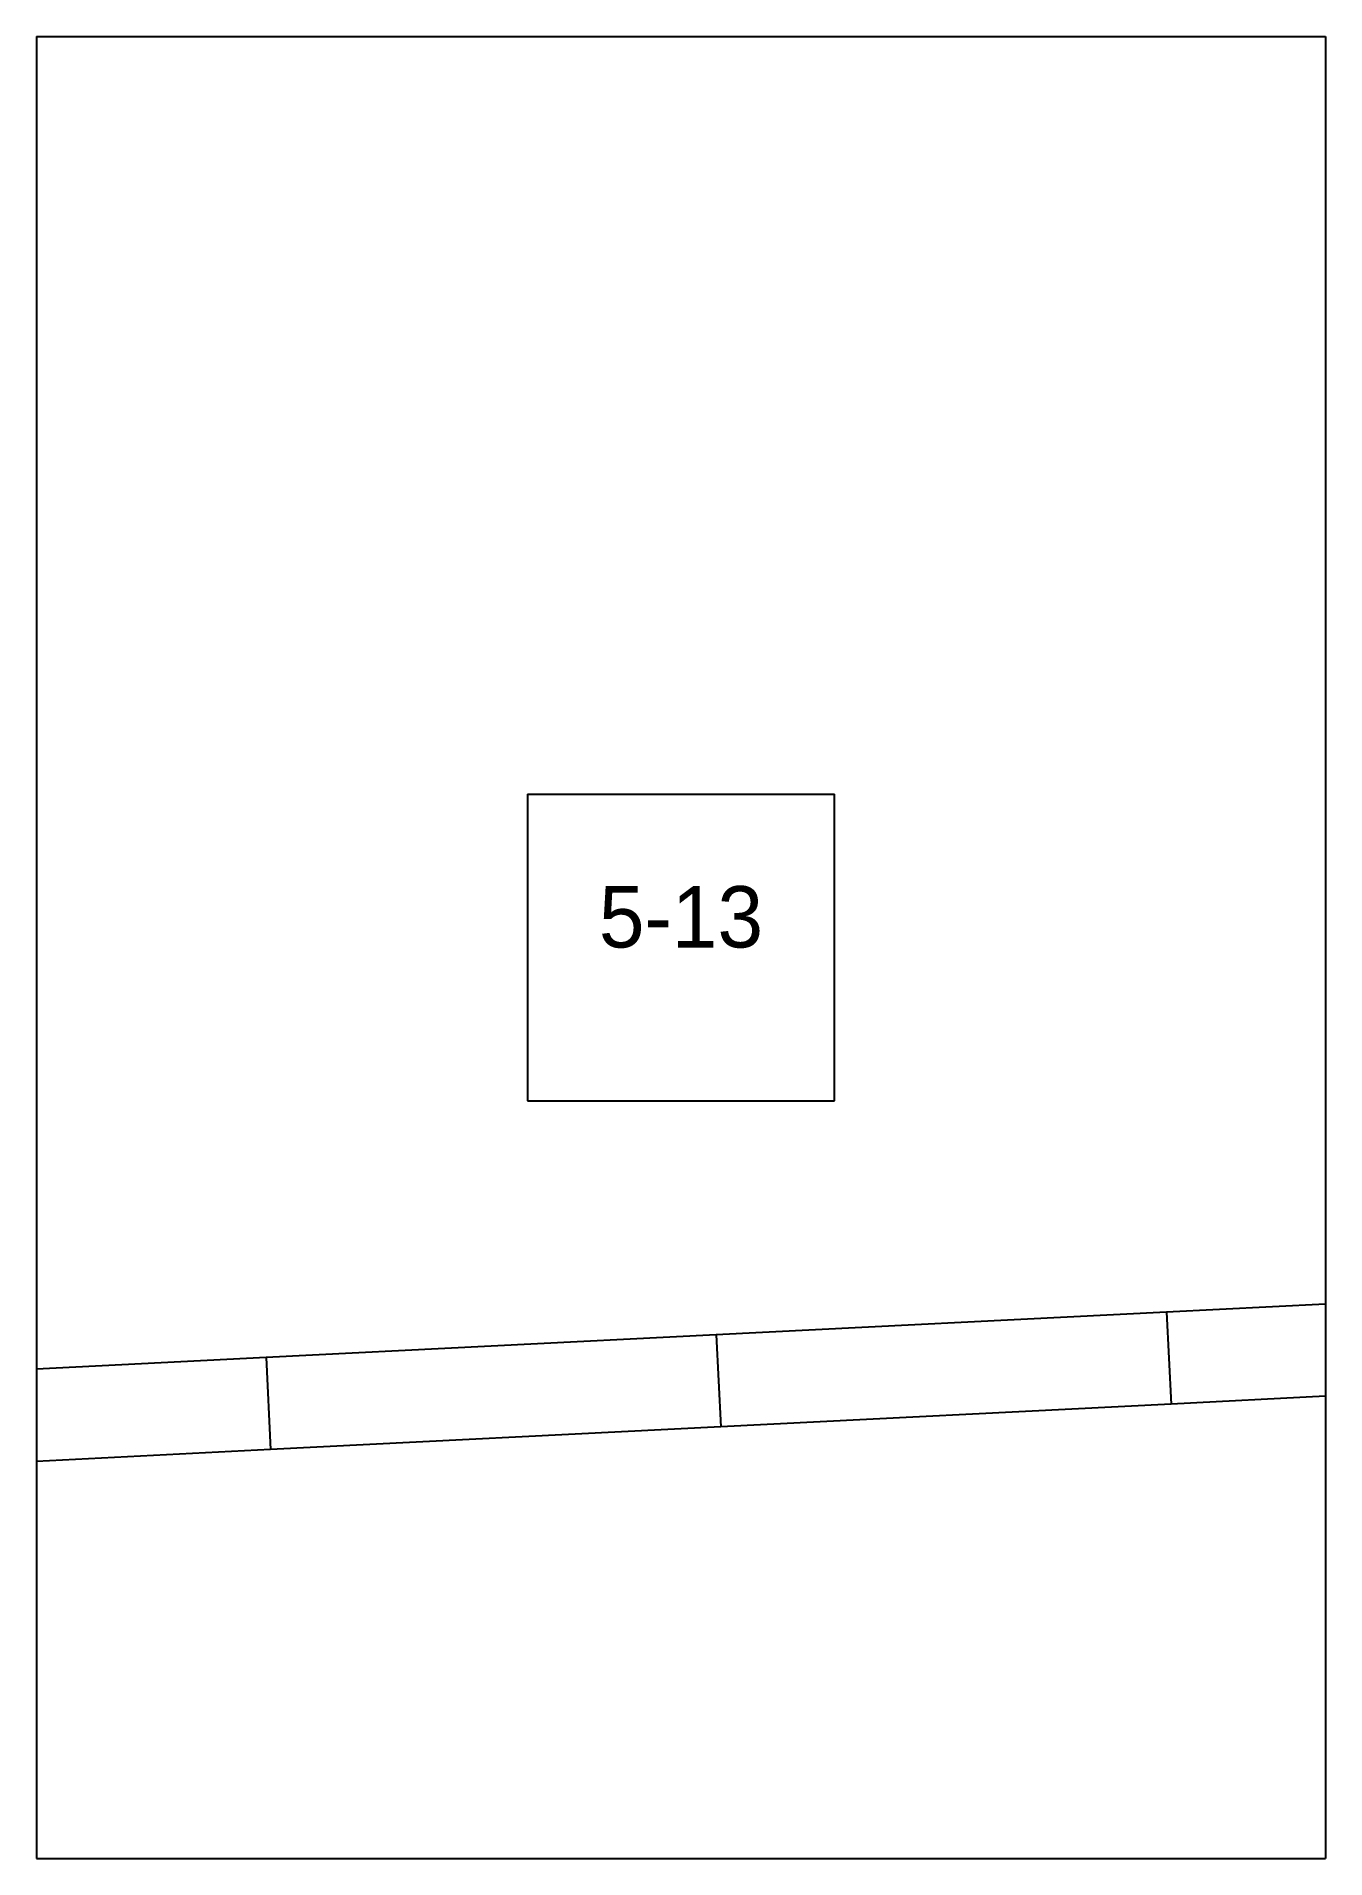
# Paper-space layout 'Plan 5-13' of a CAD drawing. Header units: metres, sheet in millimetres. Extents: x 0 to 210, y 0 to 297.
# The model-space entities are those that its viewports show. They can reach past a viewport. Long polylines and large blocks are cut down to what shows.
import ezdxf
from ezdxf.enums import TextEntityAlignment as Align

# ---------------------------------------------------------------- set-up
doc = ezdxf.new("R2010")
doc.units = ezdxf.units.M
for name, color, linetype in [('default', 7, 'Continuous'), ('TEXTLAYER', 7, 'Continuous'), ('VIEWPORTS', 7, 'Continuous')]:
    doc.layers.add(name, color=color, linetype=linetype)

msp = doc.modelspace()

# ---------------------------------------------------------------- linework, layer by layer
at = {"color": 9}
for p, q in [((2520, -891), (2520, -1188)), ((2520, -891), (2520, -1188)), ((2730, -891), (2730, -1188)), ((2730, -891), (2730, -1188)), ((2310, -1188), (2520, -1188)), ((2310, -1188), (2520, -1188)), ((2520, -1188), (2730, -1188)), ((2520, -1188), (2520, -1485)), ((2520, -1188), (2730, -1188)), ((2520, -1188), (2520, -1485)), ((2730, -1188), (2940, -1188)), ((2730, -1188), (2730, -1485)), ((2730, -1188), (2940, -1188)), ((2730, -1188), (2730, -1485)), ((2600, -1311.5), (2650, -1311.5)), ((2600, -1311.5), (2600, -1361.5)), ((2650, -1361.5), (2650, -1311.5)), ((2600, -1361.5), (2650, -1361.5)), ((2310, -1485), (2520, -1485)), ((2310, -1485), (2520, -1485)), ((2520, -1485), (2730, -1485)), ((2520, -1485), (2520, -1782)), ((2520, -1485), (2730, -1485)), ((2520, -1485), (2520, -1782)), ((2730, -1485), (2940, -1485)), ((2730, -1485), (2730, -1782)), ((2730, -1485), (2940, -1485)), ((2730, -1485), (2730, -1782))]:
    msp.add_line(p, q, dxfattribs=at)
at = {"layer": 'default', "color": 7, "linetype": 'Continuous'}
for p, q in [((2777.89, -1392.21), (2704.08, -1395.93)), ((2704.08, -1395.93), (2630.74, -1399.64)), ((2704.08, -1395.93), (2704.84, -1410.92)), ((2630.74, -1399.64), (2557.4, -1403.34)), ((2630.74, -1399.64), (2631.5, -1414.62)), ((2557.4, -1403.34), (2484.05, -1407.05)), ((2557.4, -1403.34), (2558.15, -1418.33)), ((2778.19, -1407.21), (2704.84, -1410.92)), ((2704.84, -1410.92), (2631.5, -1414.62)), ((2631.5, -1414.62), (2558.15, -1418.33)), ((2558.15, -1418.33), (2484.81, -1422.03))]:
    msp.add_line(p, q, dxfattribs=at)

# ---------------------------------------------------------------- texts
at = {"layer": 'TEXTLAYER', "color": 1}
msp.add_text('5-13', height=10, dxfattribs=at).set_placement((2625, -1336.5), align=Align.CENTER)

psp = doc.layouts.new('Plan 5-13')

# ---------------------------------------------------------------- viewports
at = {"layer": 'VIEWPORTS'}
psp.add_viewport(center=(105, 148.5), size=(210, 297), view_center_point=(2625, -1336.5), view_height=297, dxfattribs=at)

doc.saveas('drawing.dxf')
